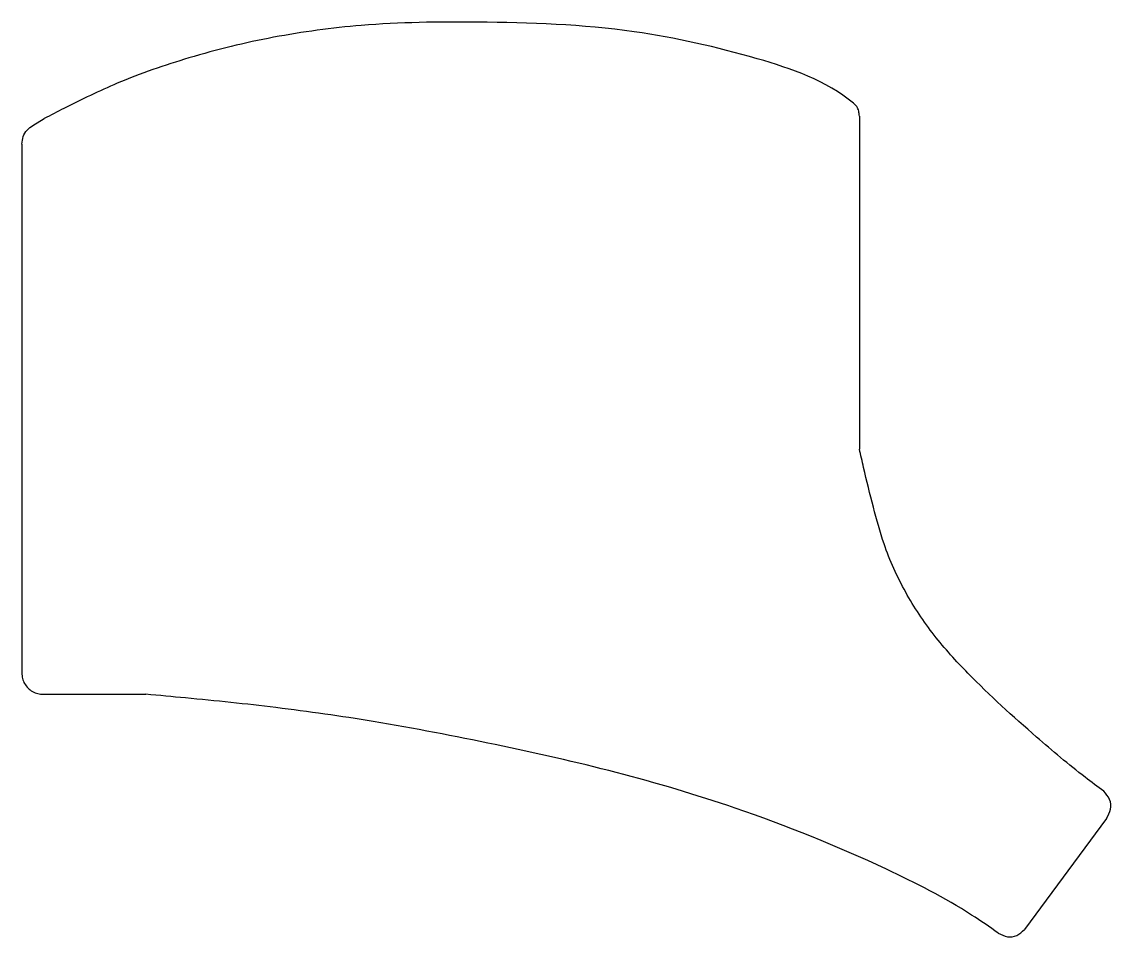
# Model space of a CAD drawing. Extents: x 27 to 175, y -147 to -22.
import ezdxf

# ---------------------------------------------------------------- set-up
doc = ezdxf.new("R2010")
doc.units = 0
doc.layers.get('0').update_dxf_attribs({"linetype": 'CONTINUOUS'})

msp = doc.modelspace()

# ---------------------------------------------------------------- linework, layer by layer
at = {"color": 7}
for points in [[(28.193999, -36.264779), (29.733239, -35.340219)], [(140.715999, -34.994779), (140.715999, -80.333779)], [(26.690319, -38.804779), (26.669999, -110.813779)], [(29.590999, -113.734779), (43.560999, -113.734779)], [(174.370999, -130.625779), (163.194999, -145.738779)]]:
    msp.add_lwpolyline(points, dxfattribs=at)
for points, knots in [([(140.715999, -34.994779), (140.700438, -34.770981), (140.669579, -34.327183), (140.42116, -33.688666), (136.389906, -30.212164), (125.934512, -26.657011), (108.775026, -22.733145), (90.550832, -22.069988), (74.127545, -22.281787), (60.976632, -24.061697), (49.865183, -26.773558), (40.319926, -30.074665), (33.883403, -33.170444), (30.625979, -34.87348), (29.733239, -35.340219)], [0, 0, 0, 0, 0.672719, 1.334021, 1.982766, 16.415864, 33.567252, 54.975881, 70.792946, 82.833606, 94.687733, 105.060169, 113.065846, 116.088229, 116.088229, 116.088229, 116.088229]), ([(26.692097, -38.804779), (26.728846, -38.460295), (26.801799, -37.776442), (27.345796, -36.85644), (27.909859, -36.46298), (28.193999, -36.264779)], [0, 0, 0, 0, 1.031627, 2.047938, 3.079566, 3.079566, 3.079566, 3.079566]), ([(173.989999, -126.942786), (173.147282, -126.309737), (170.012058, -123.954554), (163.761552, -118.68487), (156.771236, -112.352429), (150.748512, -105.772592), (146.835844, -99.868234), (144.134666, -93.937718), (142.585405, -88.142562), (141.517533, -83.824648), (140.909445, -81.176293), (140.715997, -80.333781)], [0, 0, 0, 0, 3.161724, 11.762803, 24.513787, 31.439588, 38.46086, 45.676742, 50.873595, 56.431807, 59.024976, 59.024976, 59.024976, 59.024976]), ([(26.669999, -110.813779), (26.689471, -111.069405), (26.728254, -111.578542), (27.034741, -112.290802), (27.50103, -112.903748), (28.113976, -113.370037), (28.826236, -113.676524), (29.335373, -113.715307), (29.590999, -113.734779)], [0, 0, 0, 0, 0.764644, 1.522961, 2.287606, 3.05225, 3.810567, 4.575211, 4.575211, 4.575211, 4.575211]), ([(159.638997, -146.246787), (158.437702, -145.413214), (153.628802, -142.076342), (141.76833, -136.039065), (125.586084, -129.520707), (107.665993, -124.184095), (91.161256, -120.516843), (75.710085, -117.500025), (61.620856, -115.509881), (51.277162, -114.426318), (45.366112, -113.896563), (43.560991, -113.734786)], [0, 0, 0, 0, 4.384594, 17.551966, 39.781306, 56.665516, 73.577161, 90.488112, 103.881302, 116.248472, 121.685545, 121.685545, 121.685545, 121.685545]), ([(174.370999, -130.625779), (174.604405, -130.224309), (175.064294, -129.433276), (174.912725, -127.968107), (174.300646, -127.287968), (173.989999, -126.942779)], [0, 0, 0, 0, 1.368934, 2.697266, 4.0662, 4.0662, 4.0662, 4.0662]), ([(159.638999, -146.246779), (160.036976, -146.457933), (160.821126, -146.873977), (162.235773, -146.671885), (162.872064, -146.05292), (163.194999, -145.738779)], [0, 0, 0, 0, 1.328062, 2.616734, 3.944797, 3.944797, 3.944797, 3.944797])]:
    msp.add_open_spline(points, degree=3, knots=knots, dxfattribs=at)

doc.saveas('drawing.dxf')
